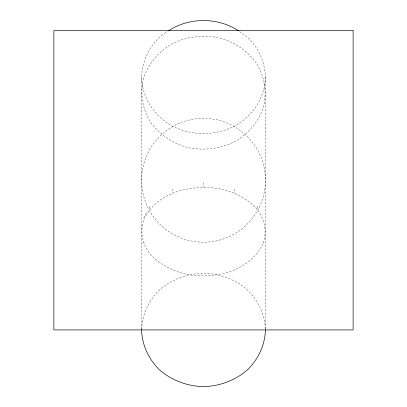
<?xml version="1.0" encoding="UTF-8"?>
<svg xmlns="http://www.w3.org/2000/svg" width="407" height="407" viewBox="0 0 407 407"><rect width="100%" height="100%" fill="white"/><g stroke="black" fill="none" stroke-linecap="round" stroke-linejoin="round"><path stroke-width="0.31" stroke-dasharray="2.04 1.53" d="M141.57 329.914L141.57 77.081C142.191 58.888 151.653 41.01 167.404 31.558M141.661 329.304C142.124 314.224 148.987 300.249 159.712 289.794C171.912 279.273 187.444 273.621 203.5 273.178C219.556 273.621 235.088 279.273 247.288 289.794C258.221 300.381 264.962 314.636 265.43 329.914M239.596 31.558C255.347 41.01 264.809 58.888 265.43 77.081C264.886 98.107 252.62 116.107 234.463 126.211C215.161 135.923 191.839 135.923 172.537 126.211C154.38 116.107 142.114 98.107 141.57 77.081M263.319 242.989C267.277 231.43 264.494 218.951 257.132 209.386C247.415 198.265 233.76 191.875 219.531 188.756C191.575 183.984 156.334 191.956 143.681 220.07C139.723 231.629 142.506 244.108 149.868 253.668C159.549 264.881 173.204 271.367 187.469 274.522C215.557 279.553 250.595 270.986 263.319 242.989L263.319 242.246M143.681 217.735L146.774 212.022M265.43 77.081L265.43 329.309M257.132 206.313L257.132 209.386M234.463 188.98L234.463 193.177M203.5 182.636L203.5 187.245M172.537 188.98L172.537 193.177M149.868 206.313L149.868 209.386M143.681 242.246L143.681 242.989M143.681 78.027C139.871 92.633 142.196 108.079 149.868 121.047C158.74 134.188 172.253 143.279 187.469 147.461C203.332 150.88 219.887 148.967 234.463 141.794C247.934 134.198 258.486 122.156 263.319 107.372C267.129 92.771 264.804 77.325 257.132 64.357C248.26 51.216 234.747 42.125 219.531 37.943C203.668 34.524 187.113 36.437 172.537 43.605C159.066 51.206 148.514 63.248 143.681 78.027M159.712 224.074A61.93 61.93 0 0 0 263.319 196.311A61.93 61.93 0 0 0 187.469 120.462A61.93 61.93 0 0 0 159.712 224.074"/><path stroke-width="0.61" d="M265.43 329.914C264.962 345.187 258.221 359.447 247.288 370.034C235.088 380.555 219.556 386.207 203.5 386.65C187.444 386.207 171.912 380.555 159.712 370.034C148.779 359.447 142.038 345.187 141.57 329.914M168.432 30.835C188.934 17.14 218.066 17.14 238.568 30.835M353.128 30.652L53.872 30.652L53.872 329.914L353.128 329.914L353.128 30.652"/></g></svg>
